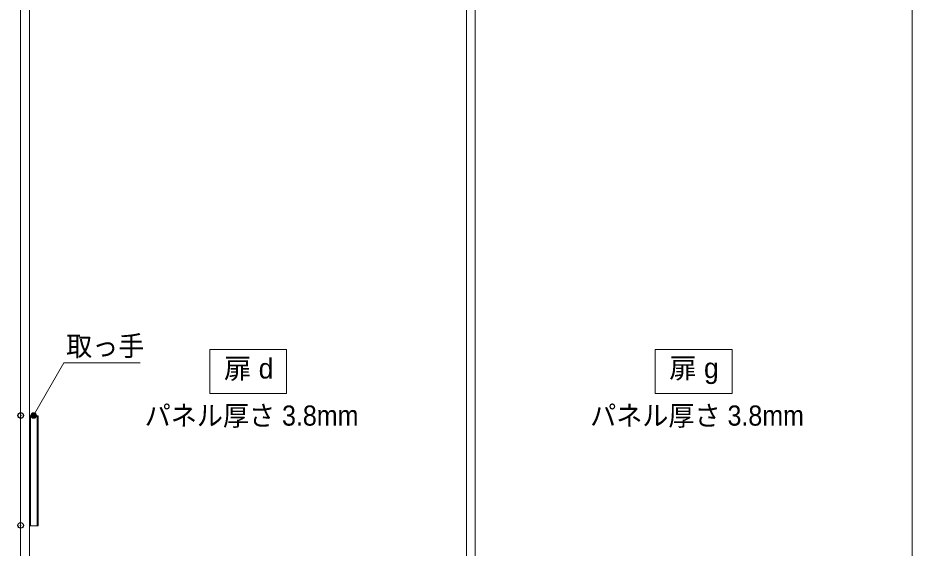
# Model space of a CAD drawing. Units: millimetres, scale not verified. Extents: x -6062 to 6062, y -3045 to 3045.
# Drawn here: x -4704 to -3076, y -1128 to -163 of the extents above; entities that cross this region are included whole.
import ezdxf
from ezdxf.enums import TextEntityAlignment as Align

# ---------------------------------------------------------------- set-up
doc = ezdxf.new("R2010")
doc.units = ezdxf.units.MM
doc.header["$LTSCALE"] = 20
doc.header["$PDMODE"] = 32
doc.header["$PDSIZE"] = 10
doc.layers.add('0-0_3一般', color=7, linetype='Continuous', lineweight=15)
doc.layers.add('0-5_2寸法-3', color=7, linetype='Continuous', lineweight=15)
doc.layers.add('0-3_Defpoints', color=7, linetype='Continuous')
doc.styles.add('ＭＳ Ｐゴシック', font='')
doc.styles.get('ＭＳ Ｐゴシック').set_extended_font_data('MS PGothic')

# ---------------------------------------------------------------- blocks, each defined once
blk = doc.blocks.new('グループ-18')
at = {"layer": '0-0_3一般'}
for p, q in [((-58240, 8000), (-58240, -40000)), ((-58240, 7140), (-58240, -39750)), ((-57920, 7140), (-57920, -39750)), ((-42000, -39750), (-42000, 7140)), ((-42000, 7140), (-42000, -39750)), ((-41680, -39750), (-41680, 7140)), ((-41680, 7140), (-41680, -39750)), ((-25760, -39750), (-25760, 7140)), ((-25760, 7140), (-25760, -39750)), ((-57602, -17750), (-57922, -17750)), ((-57922, -21750), (-57922, -17750)), ((-57882, -21750), (-57882, -17750)), ((-57642, -21750), (-57642, -17750)), ((-57602, -17750), (-57602, -21750)), ((-57602, -21750), (-57922, -21750))]:
    blk.add_line(p, q, dxfattribs=at)

msp = doc.modelspace()

# ---------------------------------------------------------------- hatches: boundary and pattern name
at = {"layer": '0-5_2寸法-3'}
msp.add_hatch(color=256, dxfattribs=at).paths.add_polyline_path([(-4670.79, -887, 1), (-4680.81, -887, 1)])

# ---------------------------------------------------------------- linework, layer by layer
at = {"layer": '0-3_Defpoints'}
for p in [(-4699.3, -887), (-4699.5, -1087)]:
    msp.add_point(p, dxfattribs=at)
at = {"layer": '0-5_2寸法-3'}
for points in [[(-4355.03, -767), (-4215.03, -767), (-4215.03, -847), (-4355.03, -847)], [(-3543.5, -767), (-3403.5, -767), (-3403.5, -847), (-3543.5, -847)]]:
    msp.add_lwpolyline(points, close=True, dxfattribs=at)
msp.add_lwpolyline([(-4675.8, -887), (-4620.56, -791.33), (-4482.04, -791.33)], dxfattribs=at)
msp.add_circle((-4675.8, -887), 5.01, dxfattribs=at)

# ---------------------------------------------------------------- block references
at = {"layer": '0-0_3一般', "xscale": 0.05, "yscale": 0.05}
msp.add_blockref('グループ-18', (-1787.5, 0), dxfattribs=at)

# ---------------------------------------------------------------- texts
at = {"layer": '0-5_2寸法-3', "style": 'ＭＳ Ｐゴシック', "width": 0.95}
for s, height, p in [('取っ手', 36.69, (-4616.71, -789.73)), ('パネル厚さ 3.8mm', 36.66, (-4473.51, -916.38)), ('パネル厚さ 3.8mm', 36.66, (-3661.98, -916.38))]:
    msp.add_text(s, height=height, dxfattribs=at).set_placement(p, align=Align.BOTTOM_LEFT)
at = {"layer": '0-5_2寸法-3', "style": 'ＭＳ Ｐゴシック'}
for s, p in [('扉 d', (-4329.21, -830.66)), ('扉 g', (-3517.98, -829.9))]:
    msp.add_text(s, height=36.69, dxfattribs=at).set_placement(p, align=Align.BOTTOM_LEFT)

doc.saveas('drawing.dxf')
